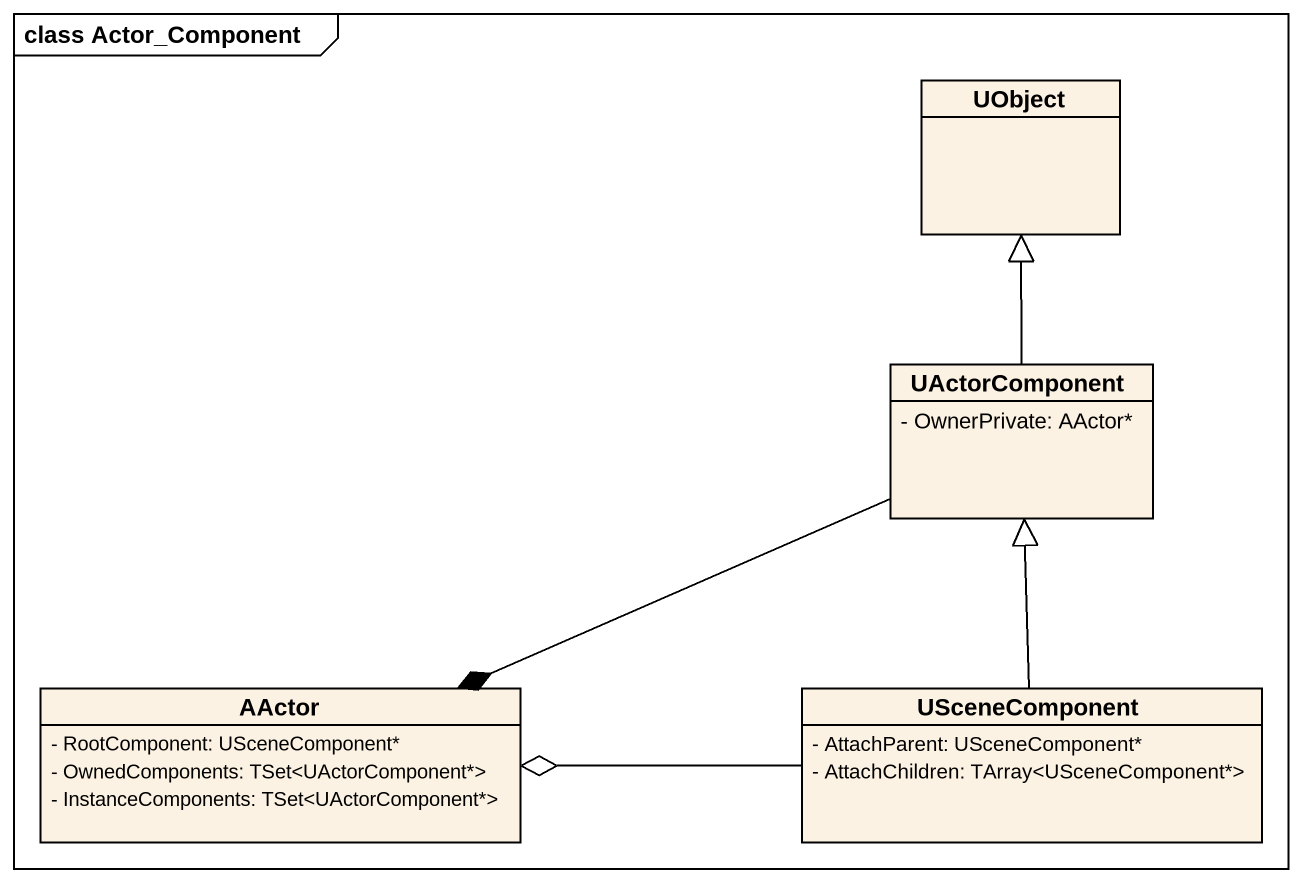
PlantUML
@startuml
mainframe class Actor_Component
hide circle
hide empty members
skinparam classAttributeIconSize 0
class UObject
class UActorComponent {
  - OwnerPrivate: AActor*
}
class AActor {
  - RootComponent: USceneComponent*
  - OwnedComponents: TSet<UActorComponent*>
  - InstanceComponents: TSet<UActorComponent*>
}
class USceneComponent {
  - AttachParent: USceneComponent*
  - AttachChildren: TArray<USceneComponent*>
}
UActorComponent -up-|> UObject
UActorComponent -left-* AActor
USceneComponent -up-|> UActorComponent
USceneComponent -left-o AActor
@enduml
